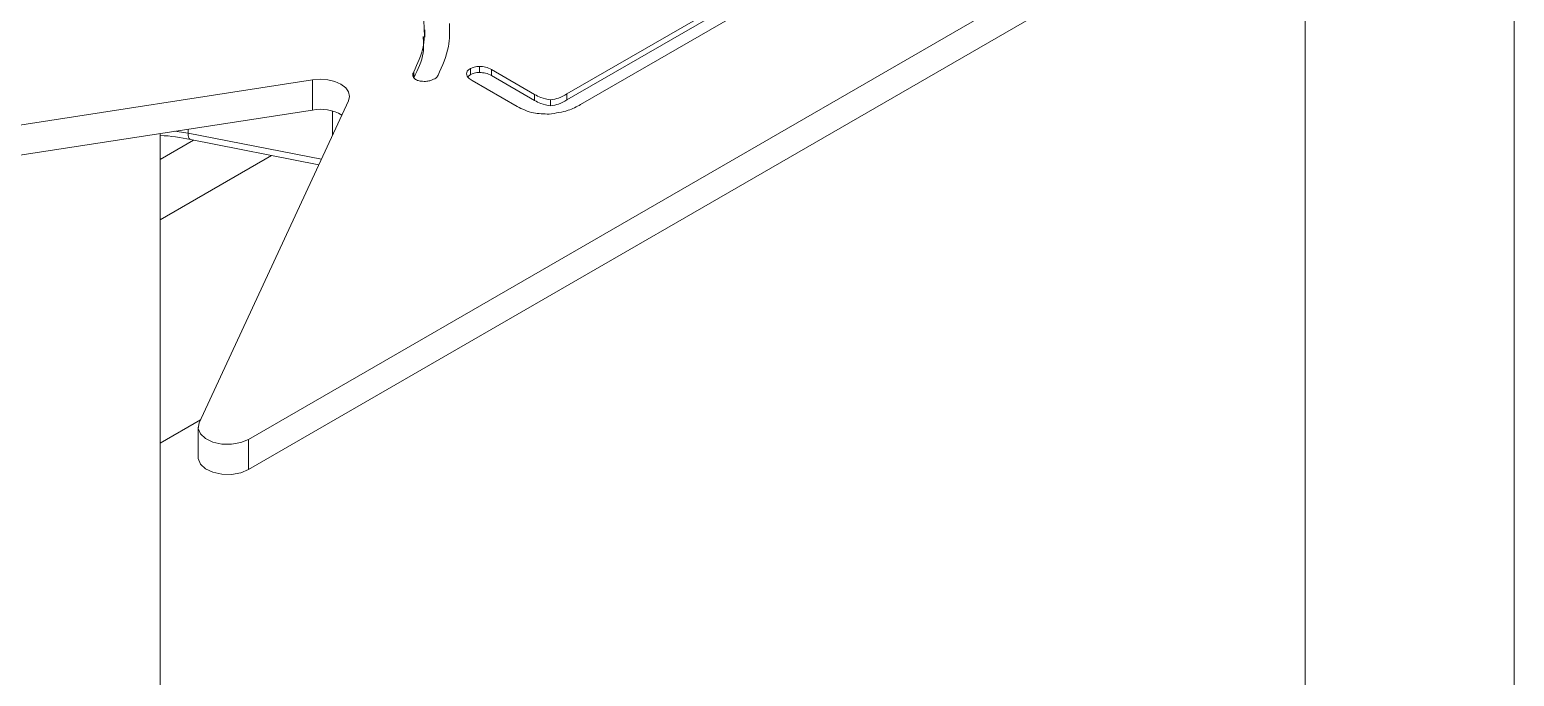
# Model space of a CAD drawing. Header units: millimetres. Extents: x 169 to 14583, y -399 to 10804.
# Drawn here: x 3744.6 to 3845, y 7590.2 to 7633.9 of the extents above; entities that cross this region are included whole.
import ezdxf

# ---------------------------------------------------------------- set-up
doc = ezdxf.new("R2010")
doc.units = ezdxf.units.MM
doc.header["$LTSCALE"] = 35

msp = doc.modelspace()

# ---------------------------------------------------------------- linework, layer by layer
at = {"color": 7, "linetype": 'Continuous', "lineweight": 18}
for p, q in [((3845, 7562.477), (3845, 8055.415)), ((3830.858, 7570.641), (3830.858, 8047.251)), ((3830.858, 7647.435), (3759.41, 7606.189)), ((3830.858, 7645.394), (3759.41, 7604.148)), ((3793.274, 7636.672), (3780.939, 7629.551)), ((3793.274, 7636.264), (3780.939, 7629.143)), ((3781.853, 7628.833), (3794.356, 7636.051)), ((3771.335, 7633.384), (3771.335, 7633.894)), ((3770.58, 7630.64), (3770.58, 7631.049)), ((3774.419, 7630.862), (3774.246, 7630.715)), ((3774.419, 7630.862), (3774.419, 7631.271)), ((3775.036, 7631.004), (3775.036, 7631.413)), ((3778.746, 7629.52), (3775.835, 7631.201)), ((3775.835, 7630.792), (3775.835, 7631.201)), ((3778.746, 7629.112), (3775.835, 7630.792)), ((3763.727, 7630.505), (3725.986, 7624.668)), ((3763.727, 7628.464), (3763.727, 7630.505)), ((3774.527, 7630.461), (3777.566, 7628.706)), ((3756.064, 7607.304), (3766.176, 7629.091)), ((3778.746, 7629.112), (3778.746, 7629.52)), ((3779.836, 7628.748), (3779.836, 7629.156)), ((3780.939, 7629.143), (3780.939, 7629.551)), ((3725.986, 7622.626), (3763.727, 7628.464)), ((3765.088, 7628.396), (3765.088, 7626.748)), ((3753.429, 7545.67), (3753.429, 7626.871)), ((3755.321, 7626.91), (3754.416, 7627.024)), ((3755.321, 7627.164), (3755.321, 7626.91)), ((3764.343, 7625.141), (3755.321, 7626.91)), ((3753.429, 7625.129), (3755.683, 7626.429)), ((3755.48, 7626.469), (3764.169, 7624.766)), ((3753.429, 7621.047), (3760.961, 7625.395)), ((3753.429, 7605.941), (3756.163, 7607.519)), ((3755.996, 7607.005), (3755.996, 7604.964)), ((3759.41, 7606.189), (3759.41, 7604.148))]:
    msp.add_line(p, q, dxfattribs=at)
at = {"color": 7, "linetype": 'Continuous', "lineweight": 18, "flags": 128}
for points in [[(3763.727, 7630.505), (3764.244, 7630.545), (3764.762, 7630.505), (3765.244, 7630.39), (3765.659, 7630.207), (3765.976, 7629.968), (3766.176, 7629.689), (3766.244, 7629.39), (3766.176, 7629.091)], [(3755.48, 7626.469), (3755.439, 7626.489), (3755.392, 7626.546), (3755.356, 7626.638), (3755.332, 7626.761), (3755.321, 7626.91)], [(3756.064, 7607.304), (3756, 7606.93), (3756.148, 7606.564), (3756.492, 7606.244), (3756.996, 7606.006), (3757.605, 7605.873), (3758.257, 7605.861), (3758.88, 7605.97), (3759.41, 7606.189)], [(3759.41, 7604.148), (3758.88, 7603.929), (3758.257, 7603.819), (3757.605, 7603.832), (3756.996, 7603.964), (3756.492, 7604.203), (3756.148, 7604.522), (3756, 7604.889), (3755.996, 7604.964)]]:
    msp.add_lwpolyline(points, dxfattribs=at)
at = {"color": 7, "linetype": 'Continuous', "lineweight": 18}
msp.add_arc((3764.261, 7625.558), 2.955, 60.26503, 100.42095, dxfattribs=at)
for points, knots in [([(3771.204, 7634.945), (3771.283, 7634.206), (3771.425, 7632.886), (3770.838, 7631.61), (3770.58, 7631.049)], [0, 0, 0, 0, 0.5595714, 1, 1, 1, 1]), ([(3772.219, 7630.811), (3772.51, 7631.454), (3773.03, 7632.603), (3773.004, 7633.788), (3772.992, 7634.31)], [0, 0, 0, 0, 0.5598567, 1, 1, 1, 1]), ([(3771.209, 7633.434), (3771.237, 7633.066), (3771.309, 7632.118), (3770.857, 7631.201), (3770.58, 7630.64)], [0, 0, 0, 0, 0.3882289, 1, 1, 1, 1]), ([(3770.58, 7631.049), (3770.54, 7630.967), (3770.467, 7630.821), (3770.557, 7630.68), (3770.597, 7630.618)], [0, 0, 0, 0, 0.56098305, 1, 1, 1, 1]), ([(3771.727, 7630.464), (3771.853, 7630.514), (3772.078, 7630.602), (3772.176, 7630.747), (3772.219, 7630.811)], [0, 0, 0, 0, 0.5589281, 1, 1, 1, 1]), ([(3774.419, 7631.271), (3774.33, 7631.211), (3774.171, 7631.105), (3774.156, 7630.966), (3774.149, 7630.905)], [0, 0, 0, 0, 0.55994053, 1, 1, 1, 1]), ([(3774.149, 7630.905), (3774.179, 7630.81), (3774.234, 7630.641), (3774.437, 7630.516), (3774.527, 7630.461)], [0, 0, 0, 0, 0.5580194, 1, 1, 1, 1]), ([(3775.036, 7631.413), (3774.906, 7631.406), (3774.673, 7631.395), (3774.496, 7631.309), (3774.419, 7631.271)], [0, 0, 0, 0, 0.559724, 1, 1, 1, 1]), ([(3775.036, 7631.004), (3774.906, 7630.998), (3774.673, 7630.987), (3774.496, 7630.9), (3774.419, 7630.862)], [0, 0, 0, 0, 0.559724, 1, 1, 1, 1]), ([(3775.835, 7631.201), (3775.706, 7631.267), (3775.475, 7631.385), (3775.17, 7631.404), (3775.036, 7631.413)], [0, 0, 0, 0, 0.560297, 1, 1, 1, 1]), ([(3775.835, 7630.792), (3775.706, 7630.859), (3775.475, 7630.977), (3775.17, 7630.996), (3775.036, 7631.004)], [0, 0, 0, 0, 0.56029698, 1, 1, 1, 1]), ([(3770.597, 7630.618), (3770.666, 7630.562), (3770.791, 7630.462), (3770.995, 7630.429), (3771.086, 7630.414)], [0, 0, 0, 0, 0.5562295, 1, 1, 1, 1]), ([(3771.086, 7630.414), (3771.211, 7630.404), (3771.433, 7630.387), (3771.637, 7630.441), (3771.727, 7630.464)], [0, 0, 0, 0, 0.5581902, 1, 1, 1, 1]), ([(3779.836, 7629.156), (3779.603, 7629.195), (3779.187, 7629.266), (3778.881, 7629.442), (3778.746, 7629.52)], [0, 0, 0, 0, 0.5572493, 1, 1, 1, 1]), ([(3779.836, 7628.748), (3779.603, 7628.787), (3779.187, 7628.857), (3778.881, 7629.034), (3778.746, 7629.112)], [0, 0, 0, 0, 0.5572493, 1, 1, 1, 1]), ([(3779.734, 7628.19), (3780.184, 7628.253), (3780.988, 7628.364), (3781.588, 7628.689), (3781.853, 7628.833)], [0, 0, 0, 0, 0.5586744, 1, 1, 1, 1]), ([(3780.939, 7629.551), (3780.761, 7629.449), (3780.445, 7629.267), (3780.021, 7629.19), (3779.836, 7629.156)], [0, 0, 0, 0, 0.5617777, 1, 1, 1, 1]), ([(3780.939, 7629.143), (3780.761, 7629.041), (3780.445, 7628.859), (3780.021, 7628.781), (3779.836, 7628.748)], [0, 0, 0, 0, 0.5617777, 1, 1, 1, 1]), ([(3777.566, 7628.706), (3777.918, 7628.53), (3778.547, 7628.215), (3779.372, 7628.198), (3779.734, 7628.19)], [0, 0, 0, 0, 0.5602691, 1, 1, 1, 1]), ([(3753.429, 7626.74), (3753.436, 7626.74), (3754.142, 7626.728), (3754.815, 7626.598), (3755.481, 7626.469)], [0, 0, 0, 0, 0.0096079, 1, 1, 1, 1])]:
    msp.add_open_spline(points, degree=3, knots=knots, dxfattribs=at)

doc.saveas('drawing.dxf')
